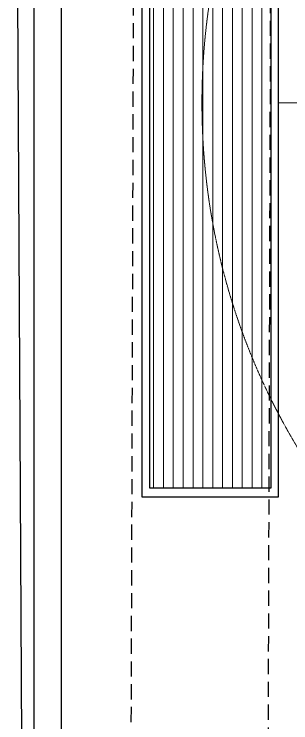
# Model space of a CAD drawing. Header units: millimetres. Extents: x 2822564 to 2991989, y -324396 to -253399.
# Drawn here: x 2931873 to 2932784, y -302116 to -299785 of the extents above; entities that cross this region are included whole.
import ezdxf

# ---------------------------------------------------------------- set-up
doc = ezdxf.new("R2010")
doc.units = ezdxf.units.MM
doc.linetypes.add('12017_XPLAN_GROUND$0$HIDDEN', pattern=[0.375, 0.25, -0.125])
doc.linetypes.add('HIDDEN', pattern=[0.375, 0.25, -0.125])
for name, color, linetype in [('Azbilt', 10, 'Continuous'), ('CANAL', 2, 'HIDDEN'), ('modular obj', 210, 'Continuous'), ('Runner', 30, 'Continuous')]:
    doc.layers.add(name, color=color, linetype=linetype)
doc.layers.add('Coustomiz Panel', color=160, linetype='Continuous', lineweight=15)
doc.layers.add('KATCHIN', color=253, linetype='12017_XPLAN_GROUND$0$HIDDEN', lineweight=5)

# ---------------------------------------------------------------- blocks, each defined once
blk = doc.blocks.new('Azbilt UP25-N')
at = {"layer": 'Azbilt', "color": 85, "true_color": 0x58ba48}
blk.add_line((1925299.7, -344409.1), (1925326, -349391.3), dxfattribs=at)
blk = doc.blocks.new('Surgery Zone')
at = {"layer": 'KATCHIN', "color": 240, "ltscale": 1.1, "true_color": 0xed1f24}
blk.add_line((1610637.8, -562746.7, 0), (1608687.8, -562746.7, 0), dxfattribs=at)
at = {"layer": 'KATCHIN', "color": 85, "ltscale": 1.1, "true_color": 0x58ba48}
blk.add_circle((1610637.8, -562746.7, 0), 2200, dxfattribs=at)
blk = doc.blocks.new('Dariche Hava')
at = {"layer": 'Coustomiz Panel', "ltscale": 10}
h = blk.add_hatch(dxfattribs=at)
h.set_pattern_fill('ANSI31', color=3, scale=10.2, angle=45)
h.paths.add_polyline_path([(2099493.3, -346374.7), (2099093.3, -346374.7), (2099093.3, -348914.7), (2099493.3, -348914.7)])
at = {"layer": 'modular obj', "color": 240, "ltscale": 10, "true_color": 0xed1f24}
for points in [[(2099518.3, -346344.7), (2099068.3, -346344.7), (2099068.3, -348944.7), (2099518.3, -348944.7)], [(2099493.3, -346374.7), (2099093.3, -346374.7), (2099093.3, -348914.7), (2099493.3, -348914.7)]]:
    blk.add_lwpolyline(points, close=True, dxfattribs=at)

msp = doc.modelspace()

# ---------------------------------------------------------------- linework, layer by layer
at = {"layer": 'Runner', "ltscale": 10}
for p, q in [((2931939.5, -302842.9, 0), (2931939.5, -297310.1, 0)), ((2932028.5, -302842.9, 0), (2932028.5, -297310.1, 0))]:
    msp.add_line(p, q, dxfattribs=at)

# ---------------------------------------------------------------- block references
at = {"layer": 'Azbilt'}
msp.add_blockref('Azbilt UP25-N', (1006573.5, 46827.4), dxfattribs=at)

# ---------------------------------------------------------------- next in the draw order: block references
msp.add_blockref('Surgery Zone', (1324053.4, 262670.2, 0))

# ---------------------------------------------------------------- next in the draw order: linework, layer by layer
at = {"layer": 'CANAL', "ltscale": 200}
msp.add_lwpolyline([(2932723.6, -297406.2), (2932707.6, -302489.1), (2936797.1, -302488.8), (2936810.9, -297573), (2937260.9, -297574.2), (2937245.8, -302938.8), (2932256.2, -302939.1), (2932273.6, -297404.8)], close=True, dxfattribs=at)

# ---------------------------------------------------------------- next in the draw order: block references
at = {"layer": 'Coustomiz Panel', "rotation": 180}
msp.add_blockref('Dariche Hava', (5031811.9, -647717.4, 0), dxfattribs=at)

doc.saveas('drawing.dxf')
